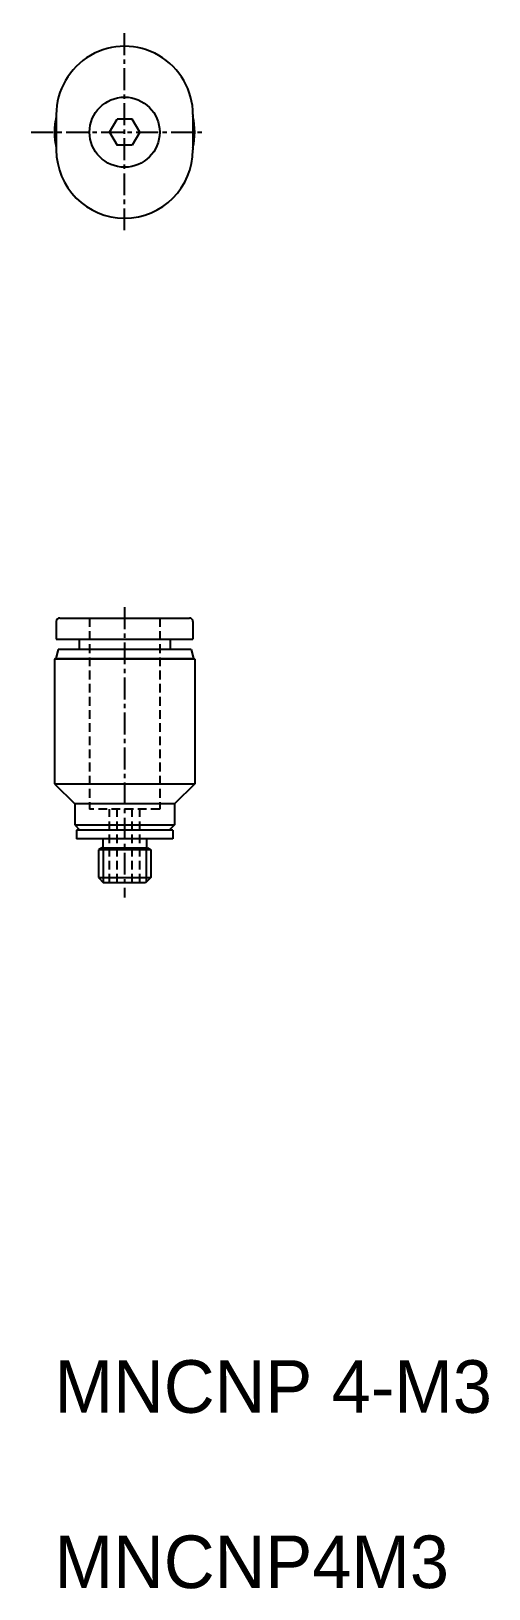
# Model space of a CAD drawing. Extents: x -1.3 to 24.8, y 0 to 88.8.
import ezdxf

# ---------------------------------------------------------------- set-up
doc = ezdxf.new("R2010")
doc.units = 0
doc.linetypes.add('CENTER', pattern=[2, 1.25, -0.25, 0.25, -0.25])
doc.linetypes.add('DASHED', pattern=[0.75, 0.5, -0.25])
doc.layers.get('0').update_dxf_attribs({"linetype": 'CONTINUOUS'})
doc.layers.add('CENTER', color=1, linetype='CENTER')

msp = doc.modelspace()

# ---------------------------------------------------------------- linework, layer by layer
at = {"color": 7, "linetype": 'CONTINUOUS'}
for p, q in [((0.1, 84.055), (0.1, 82.055)), ((3.134, 83.055), (3.567, 83.805)), ((4.433, 83.805), (3.567, 83.805)), ((4.866, 83.055), (4.433, 83.805)), ((7.9, 84.055), (7.9, 82.055)), ((3.134, 83.055), (3.567, 82.305)), ((4.866, 83.055), (4.433, 82.305)), ((4.433, 82.305), (3.567, 82.305)), ((0.1, 55.139), (0.1, 54.139)), ((0.3, 55.339), (7.7, 55.339)), ((7.9, 55.139), (7.9, 54.139)), ((0.2, 53.539), (0.066, 53.039)), ((0.1, 54.139), (7.9, 54.139)), ((7.8, 53.539), (0.2, 53.539)), ((1.4, 54.139), (1.4, 53.539)), ((6.6, 54.139), (6.6, 53.539)), ((7.8, 53.539), (7.934, 53.039)), ((0.066, 53.039), (0, 53.001)), ((8, 53.001), (0, 53.001)), ((0, 53.001), (0, 45.889)), ((0.066, 53.039), (7.934, 53.039)), ((7.934, 53.039), (8, 53.001)), ((8, 53.001), (8, 45.889)), ((0, 45.889), (8, 45.889)), ((0, 45.889), (1.15, 44.739)), ((8, 45.889), (6.85, 44.739)), ((6.85, 44.739), (1.15, 44.739)), ((1.15, 44.739), (1.15, 43.539)), ((6.85, 44.739), (6.85, 43.539)), ((1.15, 43.539), (6.85, 43.539)), ((1.15, 43.539), (1.45, 43.239)), ((6.75, 43.239), (1.25, 43.239)), ((1.25, 43.239), (1.25, 42.739)), ((6.75, 42.739), (1.25, 42.739)), ((2.75, 42.739), (2.75, 42.239)), ((5.25, 42.739), (5.25, 42.239)), ((6.85, 43.539), (6.55, 43.239)), ((6.75, 43.239), (6.75, 42.739)), ((2.7, 42.239), (2.5, 42.124)), ((2.5, 42.124), (2.5, 40.539)), ((5.5, 42.124), (2.5, 42.124)), ((2.7, 42.239), (5.3, 42.239)), ((5.3, 42.239), (5.5, 42.124)), ((5.5, 42.124), (5.5, 40.539)), ((2.5, 40.539), (5.5, 40.539)), ((2.5, 40.539), (2.8, 40.239)), ((5.2, 40.239), (2.8, 40.239)), ((5.5, 40.539), (5.2, 40.239))]:
    msp.add_line(p, q, dxfattribs=at)
at = {"color": 3, "linetype": 'DASHED'}
for p, q in [((2, 55.339), (2, 44.439)), ((6, 55.339), (6, 44.439)), ((6, 44.439), (2, 44.439)), ((3.134, 40.239), (3.134, 44.439)), ((3.567, 40.239), (3.567, 44.439)), ((4.433, 40.239), (4.433, 44.439)), ((4.866, 40.239), (4.866, 44.439))]:
    msp.add_line(p, q, dxfattribs=at)
at = {"color": 3, "linetype": 'CONTINUOUS'}
for p, q in [((2.771, 42.239), (2.771, 40.268)), ((5.229, 42.239), (5.229, 40.268))]:
    msp.add_line(p, q, dxfattribs=at)
at = {"color": 7, "linetype": 'CONTINUOUS'}
msp.add_circle((4, 83.055), 2, dxfattribs=at)
for centre, radius, start, end in [((4, 84.055), 3.9, 0, 180.00001), ((4, 83.055), 4, 167.07062, 192.92939), ((4, 83.055), 4, 347.07061, 12.92938), ((4, 82.055), 3.9, 180.00001, 0), ((0.3, 55.139), 0.2, 90, 180), ((7.7, 55.139), 0.2, 0, 90)]:
    msp.add_arc(centre, radius, start, end, dxfattribs=at)
at = {"layer": 'CENTER', "color": 1, "linetype": 'CENTER'}
for p, q in [((4, 77.457), (4, 88.818)), ((-1.335, 83.055), (8.403, 83.055)), ((4, 55.95), (4, 39.387))]:
    msp.add_line(p, q, dxfattribs=at)

# ---------------------------------------------------------------- texts
for s, p in [('MNCNP 4-M3', (0, 10)), ('MNCNP4M3', (0, 0))]:
    msp.add_text(s, height=3).set_placement(p)

doc.saveas('drawing.dxf')
